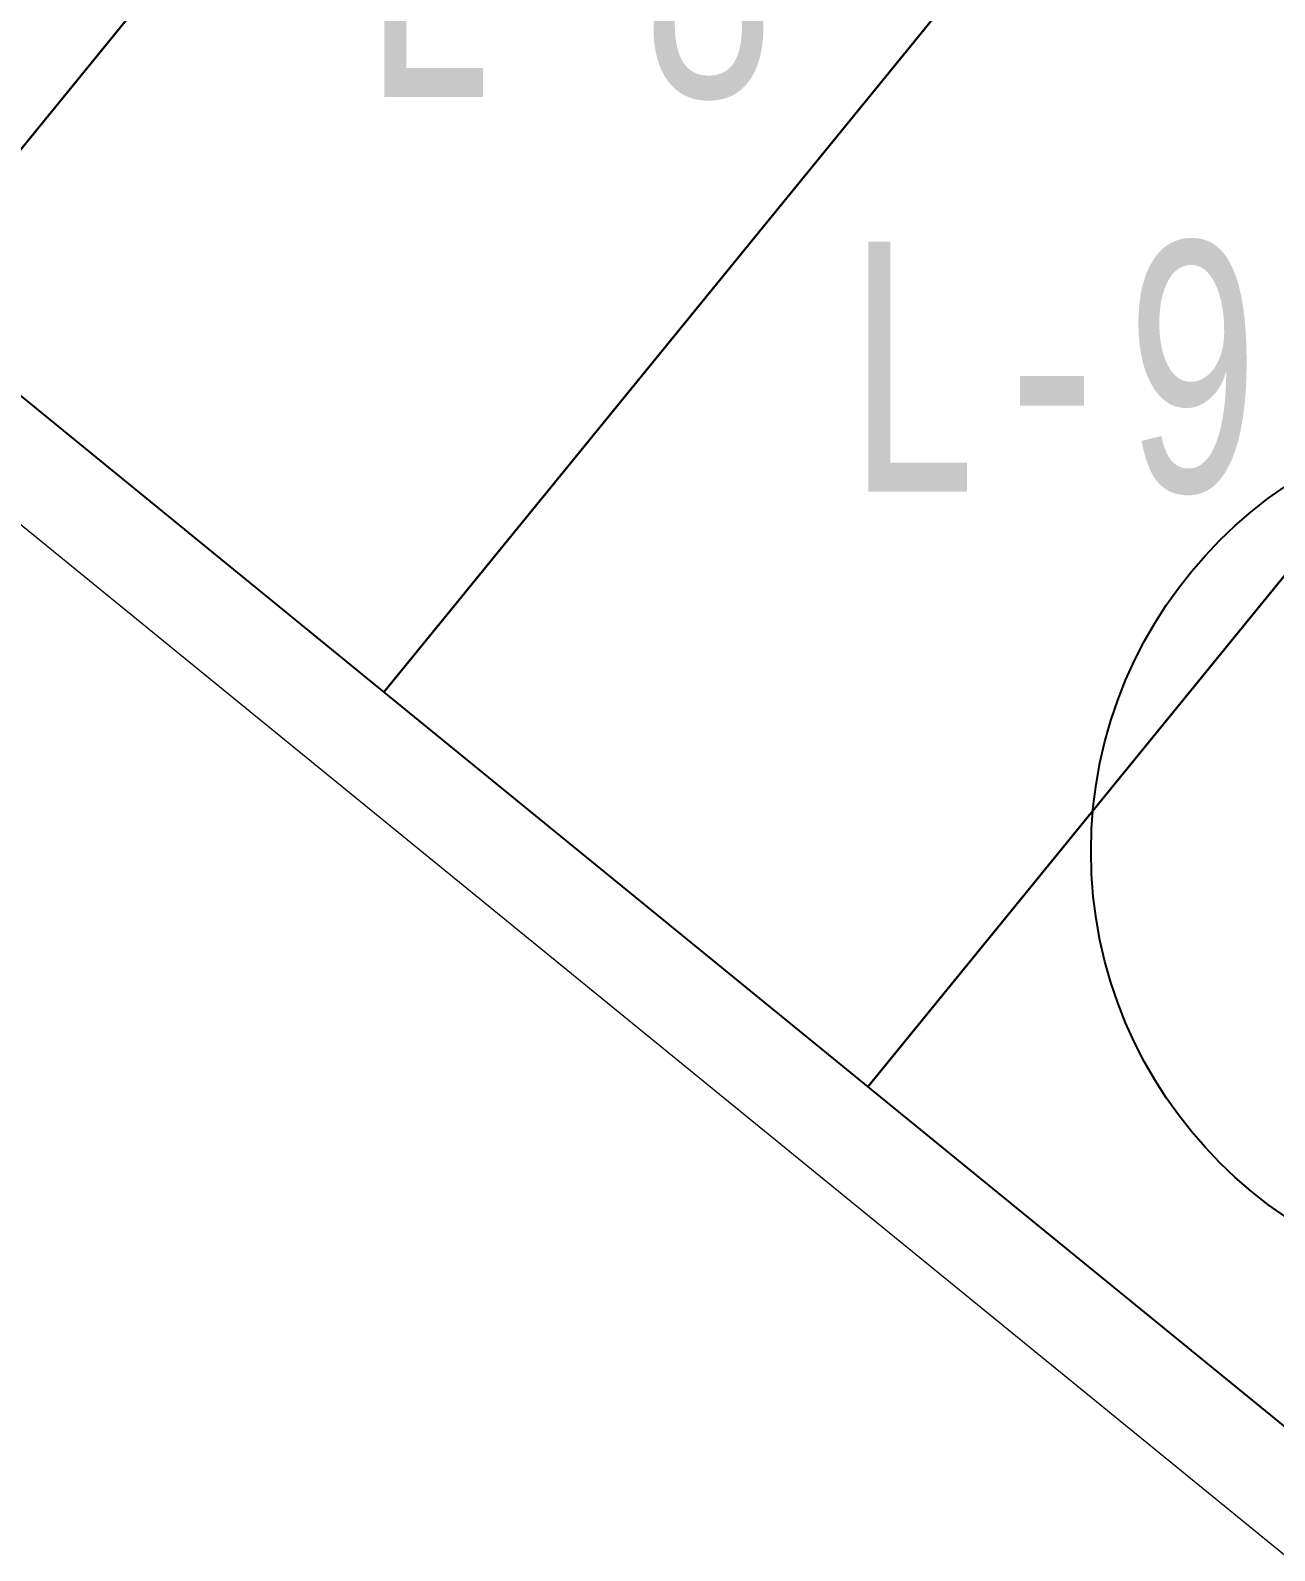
# Model space of a CAD drawing. Header units: millimetres. Extents: x 474016 to 477875, y 2288607 to 2292200.
# Drawn here: x 474458.9 to 474483.81, y 2289514.41 to 2289544.83 of the extents above; entities that cross this region are included whole.
import ezdxf
from ezdxf.enums import TextEntityAlignment as Align

# ---------------------------------------------------------------- set-up
doc = ezdxf.new("R2010")
doc.units = ezdxf.units.MM
doc.header["$LTSCALE"] = 50
doc.layers.add('BANQUETA', color=251, linetype='Continuous', lineweight=5)
doc.layers.add('LOTES', color=6, linetype='Continuous', lineweight=15)
doc.layers.add('CVL_LOTIF', color=1, linetype='Continuous')
doc.layers.add('MZ Y LT', color=7, linetype='Continuous', lineweight=13, true_color=0x0d2bf2)
doc.styles.add('MONOTXT4', font='MONOTXT4.shx', dxfattribs={"width": 0.55})

msp = doc.modelspace()

# ---------------------------------------------------------------- linework, layer by layer
at = {"color": 3}
msp.add_circle((474488.946, 2289528.402), 8.813, dxfattribs=at)
at = {"layer": 'BANQUETA'}
msp.add_line((474563.425, 2289449.562), (474388.637, 2289592.07), dxfattribs=at)
at = {"layer": 'CVL_LOTIF'}
for points in [[(474473.352, 2289560.418), (474463.664, 2289568.317), (474446.602, 2289547.39), (474456.29, 2289539.492)], [(474483.04, 2289552.519), (474473.352, 2289560.418), (474456.29, 2289539.492), (474465.978, 2289531.593)], [(474475.666, 2289523.694), (474485.354, 2289515.795), (474502.416, 2289536.721), (474492.728, 2289544.62), (474475.666, 2289523.694)]]:
    msp.add_lwpolyline(points, close=True, dxfattribs=at)
msp.add_lwpolyline([(474483.04, 2289552.519), (474465.978, 2289531.593), (474475.666, 2289523.694), (474492.728, 2289544.62), (474483.04, 2289552.519)], dxfattribs=at)
at = {"layer": 'LOTES'}
for points in [[(474456.29, 2289539.492), (474473.352, 2289560.418)], [(474465.978, 2289531.593), (474483.04, 2289552.519)], [(474475.666, 2289523.694), (474492.728, 2289544.62)]]:
    msp.add_lwpolyline(points, dxfattribs=at)

# ---------------------------------------------------------------- texts
at = {"layer": 'MZ Y LT', "lineweight": 13, "style": 'MONOTXT4', "width": 0.65}
for s, p in [('L-8', (474469.665, 2289546.005)), ('L-9', (474479.353, 2289538.106))]:
    msp.add_text(s, height=5, dxfattribs=at).set_placement(p, align=Align.MIDDLE)

doc.saveas('drawing.dxf')
